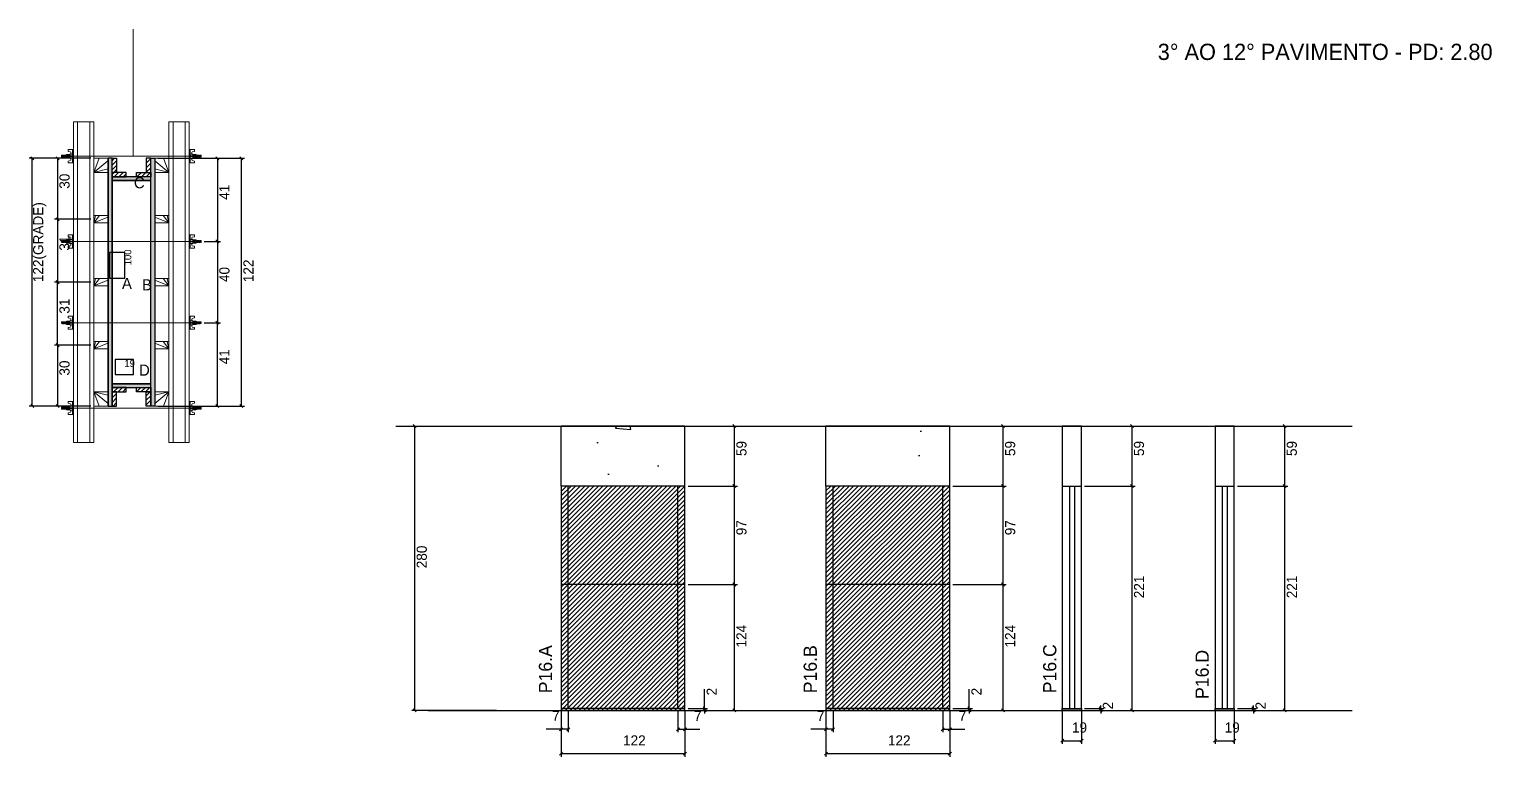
# Model space of a CAD drawing. Header units: metres. Extents: x 2644 to 4085, y 7478 to 8194.
import ezdxf

# ---------------------------------------------------------------- set-up
doc = ezdxf.new("R2010")
doc.units = ezdxf.units.M
for name, color, linetype in [('CHAPA', 7, 'Continuous'), ('COTA', 7, 'Continuous'), ('Hachura', 7, 'Continuous'), ('Madeira', 7, 'Continuous'), ('NIVEL 2° PAV.', 7, 'Continuous'), ('NOMENCLATURA', 7, 'Continuous'), ('Nível', 7, 'Continuous'), ('Painéis', 7, 'Continuous'), ('Perfil Metálico', 7, 'Continuous'), ('SARR_2.2x7', 7, 'Continuous'), ('SARRAFO', 7, 'Continuous'), ('Texto Seção', 7, 'Continuous'), ('TEXTO_GERAL', 7, 'Continuous')]:
    doc.layers.add(name, color=color, linetype=linetype)

msp = doc.modelspace()

# ---------------------------------------------------------------- hatches: boundary and pattern name
at = {"layer": 'COTA'}
h = msp.add_hatch(dxfattribs=at)
h.set_pattern_fill('AR-CONC')
h.paths.add_polyline_path([(3168, 7803.2), (3168, 7744.2), (3290, 7744.2), (3290, 7803.2), (3168, 7803.2)])
h = msp.add_hatch(dxfattribs=at)
h.set_pattern_fill('AR-CONC')
h.paths.add_polyline_path([(3428.9, 7803.2), (3428.9, 7744.2), (3550.9, 7744.2), (3550.9, 7803.2), (3428.9, 7803.2)])
h = msp.add_hatch(dxfattribs=at)
h.set_pattern_fill('AR-CONC')
h.paths.add_polyline_path([(3680.7, 7744.2), (3680.7, 7803.2), (3661.7, 7803.2), (3661.7, 7744.2), (3680.7, 7744.2)])
h = msp.add_hatch(dxfattribs=at)
h.set_pattern_fill('AR-CONC')
h.paths.add_polyline_path([(3831.1, 7744.2), (3831.1, 7803.2), (3812.1, 7803.2), (3812.1, 7744.2), (3831.1, 7744.2)])
at = {"layer": 'Hachura'}
h = msp.add_hatch(color=7, dxfattribs=at)
h.dxf.hatch_style = 1
h.paths.add_polyline_path([(2725.7, 8066.9), (2721.7, 8066.9), (2721.7, 7822.9), (2725.7, 7822.9), (2725.7, 8066.9)])
h = msp.add_hatch(color=7, dxfattribs=at)
h.dxf.hatch_style = 1
h.paths.add_polyline_path([(2725.7, 8066.9), (2721.7, 8066.9), (2721.7, 7822.9), (2725.7, 7822.9), (2725.7, 8066.9)])
h = msp.add_hatch(dxfattribs=at)
h.set_pattern_fill('ANSI31')
h.paths.add_polyline_path([(2725.7, 8052.9), (2730.1, 8052.9), (2730.1, 8066.9), (2725.7, 8066.9), (2725.7, 8052.9)])
h = msp.add_hatch(dxfattribs=at)
h.set_pattern_fill('ANSI31')
h.paths.add_polyline_path([(2763.7, 8052.9), (2759.3, 8052.9), (2759.3, 8066.9), (2763.7, 8066.9), (2763.7, 8052.9)])
h = msp.add_hatch(color=7, dxfattribs=at)
h.dxf.hatch_style = 1
h.paths.add_polyline_path([(2763.7, 8066.9), (2767.7, 8066.9), (2767.7, 7822.9), (2763.7, 7822.9), (2763.7, 8066.9)])
h = msp.add_hatch(color=7, dxfattribs=at)
h.dxf.hatch_style = 1
h.paths.add_polyline_path([(2763.7, 8066.9), (2767.7, 8066.9), (2767.7, 7822.9), (2763.7, 7822.9), (2763.7, 8066.9)])
h = msp.add_hatch(dxfattribs=at)
h.set_pattern_fill('ANSI31')
h.paths.add_polyline_path([(2725.7, 8048.5), (2725.7, 8052.9), (2739.7, 8052.9), (2739.7, 8048.5), (2725.7, 8048.5)])
h = msp.add_hatch(color=7, dxfattribs=at)
h.dxf.hatch_style = 1
h.paths.add_polyline_path([(2763.7, 8044.9), (2763.7, 8048.5), (2725.7, 8048.5), (2725.7, 8044.9), (2763.7, 8044.9)])
h = msp.add_hatch(color=7, dxfattribs=at)
h.dxf.hatch_style = 1
h.paths.add_polyline_path([(2763.7, 8044.9), (2763.7, 8048.5), (2725.7, 8048.5), (2725.7, 8044.9), (2763.7, 8044.9)])
h = msp.add_hatch(dxfattribs=at)
h.set_pattern_fill('ANSI31')
h.paths.add_polyline_path([(2763.7, 8048.5), (2763.7, 8052.9), (2749.7, 8052.9), (2749.7, 8048.5), (2763.7, 8048.5)])
h = msp.add_hatch(color=7, dxfattribs=at)
h.dxf.hatch_style = 1
h.paths.add_polyline_path([(2763.7, 7841.3), (2763.7, 7844.9), (2725.7, 7844.9), (2725.7, 7841.3), (2763.7, 7841.3)])
h = msp.add_hatch(color=7, dxfattribs=at)
h.dxf.hatch_style = 1
h.paths.add_polyline_path([(2763.7, 7841.3), (2763.7, 7844.9), (2725.7, 7844.9), (2725.7, 7841.3), (2763.7, 7841.3)])
h = msp.add_hatch(dxfattribs=at)
h.set_pattern_fill('ANSI31')
h.paths.add_polyline_path([(2725.7, 7836.9), (2725.7, 7841.3), (2739.7, 7841.3), (2739.7, 7836.9), (2725.7, 7836.9)])
h = msp.add_hatch(dxfattribs=at)
h.set_pattern_fill('ANSI31')
h.paths.add_polyline_path([(2725.7, 7836.9), (2730.1, 7836.9), (2730.1, 7822.9), (2725.7, 7822.9), (2725.7, 7836.9)])
h = msp.add_hatch(dxfattribs=at)
h.set_pattern_fill('ANSI31')
h.paths.add_polyline_path([(2763.7, 7836.9), (2763.7, 7841.3), (2749.7, 7841.3), (2749.7, 7836.9), (2763.7, 7836.9)])
h = msp.add_hatch(dxfattribs=at)
h.set_pattern_fill('ANSI31')
h.paths.add_polyline_path([(2763.7, 7836.9), (2759.3, 7836.9), (2759.3, 7822.9), (2763.7, 7822.9), (2763.7, 7836.9)])
h = msp.add_hatch(dxfattribs=at)
h.set_pattern_fill('ANSI31')
h.paths.add_polyline_path([(3290, 7744.2), (3168, 7744.2), (3168, 7523.2), (3290, 7523.2), (3290, 7744.2)])
h = msp.add_hatch(dxfattribs=at)
h.set_pattern_fill('ANSI31')
h.paths.add_polyline_path([(3550.9, 7744.2), (3428.9, 7744.2), (3428.9, 7523.2), (3550.9, 7523.2), (3550.9, 7744.2)])

# ---------------------------------------------------------------- linework, layer by layer
at = {"layer": 'CHAPA', "color": 1, "lineweight": 25}
for points in [[(2725.7, 8066.9), (2721.7, 8066.9), (2721.7, 7822.9), (2725.7, 7822.9)], [(2725.7, 8066.9), (2721.7, 8066.9), (2721.7, 7822.9), (2725.7, 7822.9)], [(2763.7, 8066.9), (2767.7, 8066.9), (2767.7, 7822.9), (2763.7, 7822.9)], [(2763.7, 8066.9), (2767.7, 8066.9), (2767.7, 7822.9), (2763.7, 7822.9)], [(2763.7, 8044.9), (2763.7, 8048.5), (2725.7, 8048.5), (2725.7, 8044.9)], [(2763.7, 8044.9), (2763.7, 8048.5), (2725.7, 8048.5), (2725.7, 8044.9)], [(2763.7, 7841.3), (2763.7, 7844.9), (2725.7, 7844.9), (2725.7, 7841.3)], [(2763.7, 7841.3), (2763.7, 7844.9), (2725.7, 7844.9), (2725.7, 7841.3)]]:
    msp.add_lwpolyline(points, close=True, dxfattribs=at)
at = {"layer": 'COTA', "color": 0, "lineweight": 25}
for p, q in [((2648.6, 8065.4), (2645.6, 8068.4)), ((2673.5, 8065.4), (2670.5, 8068.4)), ((2830.9, 8065.4), (2827.9, 8068.4)), ((2854.6, 8065.4), (2851.6, 8068.4)), ((2670.5, 8008.4), (2673.5, 8005.4)), ((2673.5, 8005.4), (2670.5, 8008.4)), ((2827.9, 7986.5), (2830.9, 7983.5)), ((2830.9, 7983.5), (2827.9, 7986.5)), ((2670.5, 7946.4), (2673.5, 7943.4)), ((2673.5, 7943.4), (2670.5, 7946.4)), ((2830.9, 7903.5), (2827.9, 7906.5)), ((2827.9, 7906.5), (2830.9, 7903.5)), ((2673.5, 7881.4), (2670.5, 7884.4)), ((2670.5, 7884.4), (2673.5, 7881.4)), ((2645.6, 7824.4), (2648.6, 7821.4)), ((2670.5, 7824.4), (2673.5, 7821.4)), ((2827.9, 7824.4), (2830.9, 7821.4)), ((2851.6, 7824.4), (2854.6, 7821.4)), ((3340.2, 7801.7), (3337.2, 7804.7)), ((3604.9, 7801.7), (3601.9, 7804.7)), ((3731.9, 7801.7), (3728.9, 7804.7)), ((3882.3, 7801.7), (3879.3, 7804.7)), ((3340.2, 7742.7), (3337.2, 7745.7)), ((3337.2, 7745.7), (3340.2, 7742.7)), ((3604.9, 7742.7), (3601.9, 7745.7)), ((3601.9, 7745.7), (3604.9, 7742.7)), ((3728.9, 7745.7), (3731.9, 7742.7)), ((3731.9, 7742.7), (3728.9, 7745.7)), ((3879.3, 7745.7), (3882.3, 7742.7)), ((3882.3, 7742.7), (3879.3, 7745.7)), ((3340.2, 7645.7), (3337.2, 7648.7)), ((3337.2, 7648.7), (3340.2, 7645.7)), ((3604.9, 7645.7), (3601.9, 7648.7)), ((3601.9, 7648.7), (3604.9, 7645.7)), ((3307.8, 7526.7), (3310.8, 7523.7)), ((3310.8, 7521.7), (3307.8, 7524.7)), ((3337.2, 7524.7), (3340.2, 7521.7)), ((3568.6, 7526.7), (3571.6, 7523.7)), ((3571.6, 7521.7), (3568.6, 7524.7)), ((3601.9, 7524.7), (3604.9, 7521.7)), ((3698.1, 7526.7), (3701.1, 7523.7)), ((3701.1, 7521.7), (3698.1, 7524.7)), ((3728.9, 7524.7), (3731.9, 7521.7)), ((3848.5, 7526.7), (3851.5, 7523.7)), ((3851.5, 7521.7), (3848.5, 7524.7)), ((3879.3, 7524.7), (3882.3, 7521.7)), ((3169.5, 7506.2), (3166.5, 7503.2)), ((3173.5, 7503.2), (3176.5, 7506.2)), ((3284.5, 7506.2), (3281.5, 7503.2)), ((3288.5, 7503.2), (3291.5, 7506.2)), ((3430.4, 7506.2), (3427.4, 7503.2)), ((3434.4, 7503.2), (3437.4, 7506.2)), ((3545.4, 7506.2), (3542.4, 7503.2)), ((3549.4, 7503.2), (3552.4, 7506.2)), ((3663.2, 7494.8), (3660.2, 7491.8)), ((3679.2, 7491.8), (3682.2, 7494.8)), ((3813.6, 7494.8), (3810.6, 7491.8)), ((3829.6, 7491.8), (3832.6, 7494.8)), ((3169.5, 7482.1), (3166.5, 7479.1)), ((3288.5, 7479.1), (3291.5, 7482.1)), ((3430.4, 7482.1), (3427.4, 7479.1)), ((3549.4, 7479.1), (3552.4, 7482.1))]:
    msp.add_line(p, q, dxfattribs=at)
at = {"layer": 'COTA', "color": 241, "lineweight": 25}
for p, q in [((2704.7, 8066.9), (2644.1, 8066.9)), ((2647.1, 7822.9), (2647.1, 8066.9)), ((2704.6, 8066.9), (2669, 8066.9)), ((2672, 8066.9), (2672, 8006.9)), ((2770.7, 8066.9), (2856.1, 8066.9)), ((2804.7, 8066.9), (2832.4, 8066.9)), ((2829.4, 8066.9), (2829.4, 7985)), ((2853.1, 7822.9), (2853.1, 8066.9)), ((2704.6, 8006.9), (2669, 8006.9)), ((2704.6, 8006.9), (2669, 8006.9)), ((2672, 8006.9), (2672, 7944.9)), ((2816.5, 7985), (2832.4, 7985)), ((2816.5, 7985), (2832.4, 7985)), ((2829.4, 7985), (2829.4, 7905)), ((2704.6, 7944.9), (2669, 7944.9)), ((2704.6, 7944.9), (2669, 7944.9)), ((2672, 7882.9), (2672, 7944.9)), ((2816.5, 7905), (2832.4, 7905)), ((2816.5, 7905), (2832.4, 7905)), ((2829.4, 7822.9), (2829.4, 7905)), ((2704.6, 7882.9), (2669, 7882.9)), ((2704.6, 7882.9), (2669, 7882.9)), ((2672, 7882.9), (2672, 7822.9)), ((2704.7, 7822.9), (2644.1, 7822.9)), ((2704.6, 7822.9), (2669, 7822.9)), ((2770.7, 7822.9), (2856.1, 7822.9)), ((2804.7, 7822.9), (2832.4, 7822.9)), ((3290, 7803.2), (3168, 7803.2)), ((3168, 7744.2), (3168, 7803.2)), ((3290, 7744.2), (3290, 7803.2)), ((3550.9, 7803.2), (3428.9, 7803.2)), ((3428.9, 7744.2), (3428.9, 7803.2)), ((3550.9, 7744.2), (3550.9, 7803.2))]:
    msp.add_line(p, q, dxfattribs=at)
at = {"layer": 'COTA', "color": 180, "lineweight": 25}
for p, q in [((2738.1, 7974), (2723.1, 7974)), ((2723.1, 7974), (2723.1, 7949)), ((2738.1, 7949), (2738.1, 7974)), ((2723.1, 7949), (2738.1, 7949)), ((2746.8, 7868.9), (2728.8, 7868.9)), ((2728.8, 7868.9), (2728.8, 7853.9)), ((2746.8, 7853.9), (2746.8, 7868.9)), ((2728.8, 7853.9), (2746.8, 7853.9))]:
    msp.add_line(p, q, dxfattribs=at)
at = {"layer": 'COTA', "color": 4, "lineweight": 25}
for p, q in [((3293, 7803.2), (3341.7, 7803.2)), ((3338.7, 7744.2), (3338.7, 7803.2)), ((3553.9, 7803.2), (3606.4, 7803.2)), ((3603.4, 7744.2), (3603.4, 7803.2)), ((3683.7, 7803.2), (3733.4, 7803.2)), ((3730.4, 7744.2), (3730.4, 7803.2)), ((3834.1, 7803.2), (3883.8, 7803.2)), ((3880.8, 7744.2), (3880.8, 7803.2)), ((3293, 7744.2), (3341.7, 7744.2)), ((3293, 7744.2), (3341.7, 7744.2)), ((3338.7, 7647.2), (3338.7, 7744.2)), ((3553.9, 7744.2), (3606.4, 7744.2)), ((3553.9, 7744.2), (3606.4, 7744.2)), ((3603.4, 7647.2), (3603.4, 7744.2)), ((3683.7, 7744.2), (3733.4, 7744.2)), ((3683.7, 7744.2), (3733.4, 7744.2)), ((3730.4, 7523.2), (3730.4, 7744.2)), ((3834.1, 7744.2), (3883.8, 7744.2)), ((3834.1, 7744.2), (3883.8, 7744.2)), ((3880.8, 7523.2), (3880.8, 7744.2)), ((3293, 7647.2), (3341.7, 7647.2)), ((3293, 7647.2), (3341.7, 7647.2)), ((3338.7, 7523.2), (3338.7, 7647.2)), ((3553.9, 7647.2), (3606.4, 7647.2)), ((3553.9, 7647.2), (3606.4, 7647.2)), ((3603.4, 7523.2), (3603.4, 7647.2)), ((3309.3, 7525.2), (3309.3, 7544)), ((3570.1, 7525.2), (3570.1, 7544)), ((3168, 7522.2), (3168, 7477.6)), ((3168, 7520.2), (3168, 7501.7)), ((3175, 7522.2), (3175, 7501.7)), ((3283, 7522.2), (3283, 7501.7)), ((3290, 7522.2), (3290, 7477.6)), ((3290, 7520.2), (3290, 7501.7)), ((3293, 7525.2), (3312.3, 7525.2)), ((3293, 7523.2), (3312.3, 7523.2)), ((3293, 7523.2), (3341.7, 7523.2)), ((3309.3, 7523.2), (3309.3, 7525.2)), ((3309.3, 7523.2), (3309.3, 7520.2)), ((3428.9, 7522.2), (3428.9, 7477.6)), ((3428.9, 7520.2), (3428.9, 7501.7)), ((3435.9, 7522.2), (3435.9, 7501.7)), ((3543.9, 7522.2), (3543.9, 7501.7)), ((3550.9, 7522.2), (3550.9, 7477.6)), ((3550.9, 7520.2), (3550.9, 7501.7)), ((3553.9, 7525.2), (3573.1, 7525.2)), ((3553.9, 7523.2), (3573.1, 7523.2)), ((3553.9, 7523.2), (3606.4, 7523.2)), ((3570.1, 7523.2), (3570.1, 7525.2)), ((3570.1, 7523.2), (3570.1, 7520.2)), ((3661.7, 7522.2), (3661.7, 7490.3)), ((3680.7, 7522.2), (3680.7, 7490.3)), ((3683.7, 7525.2), (3702.6, 7525.2)), ((3683.7, 7523.2), (3702.6, 7523.2)), ((3683.7, 7523.2), (3733.4, 7523.2)), ((3699.6, 7525.2), (3699.6, 7528.2)), ((3699.6, 7523.2), (3699.6, 7525.2)), ((3699.6, 7523.2), (3699.6, 7520.2)), ((3812.1, 7522.2), (3812.1, 7490.3)), ((3831.1, 7522.2), (3831.1, 7490.3)), ((3834.1, 7525.2), (3853, 7525.2)), ((3834.1, 7523.2), (3853, 7523.2)), ((3834.1, 7523.2), (3883.8, 7523.2)), ((3850, 7525.2), (3850, 7528.2)), ((3850, 7523.2), (3850, 7525.2)), ((3850, 7523.2), (3850, 7520.2)), ((3168, 7504.7), (3153.3, 7504.7)), ((3175, 7504.7), (3168, 7504.7)), ((3283, 7504.7), (3290, 7504.7)), ((3290, 7504.7), (3304.7, 7504.7)), ((3428.9, 7504.7), (3414.1, 7504.7)), ((3435.9, 7504.7), (3428.9, 7504.7)), ((3543.9, 7504.7), (3550.9, 7504.7)), ((3550.9, 7504.7), (3565.6, 7504.7)), ((3661.7, 7493.3), (3680.7, 7493.3)), ((3812.1, 7493.3), (3831.1, 7493.3)), ((3290, 7480.6), (3168, 7480.6)), ((3550.9, 7480.6), (3428.9, 7480.6))]:
    msp.add_line(p, q, dxfattribs=at)
at = {"layer": 'COTA', "color": 241, "lineweight": 25}
for points in [[(3680.7, 7744.2), (3680.7, 7803.2), (3661.7, 7803.2), (3661.7, 7744.2)], [(3831.1, 7744.2), (3831.1, 7803.2), (3812.1, 7803.2), (3812.1, 7744.2)]]:
    msp.add_lwpolyline(points, dxfattribs=at)
at = {"layer": 'Hachura', "color": 0, "lineweight": 9}
for p, q in [((2676.2, 8070), (2675.9, 8069.7)), ((2675.9, 8069.7), (2675.9, 8068.4)), ((2676.2, 8068), (2675.9, 8068.4)), ((2676.5, 8070), (2676.2, 8070)), ((2676.2, 8068), (2676.2, 8070)), ((2676.8, 8068), (2676.2, 8069.3)), ((2676.7, 8067.9), (2676.2, 8069.1)), ((2676.2, 8068.6), (2676.5, 8067.9)), ((2676.2, 8068.3), (2676.3, 8068)), ((2676.5, 8070), (2677.5, 8068)), ((2676.5, 8070), (2677.5, 8068)), ((2676.6, 8070), (2677.7, 8067.9)), ((2677.9, 8067.9), (2676.8, 8070.1)), ((2676.8, 8068), (2677.5, 8068)), ((2677.7, 8070), (2677, 8070)), ((2678, 8068), (2677, 8070)), ((2677.7, 8070), (2678.6, 8068)), ((2677.8, 8070), (2678.8, 8067.9)), ((2679.1, 8067.9), (2678, 8070.1)), ((2678.6, 8068), (2678, 8068)), ((2678.8, 8070), (2678.2, 8070)), ((2679.1, 8068), (2678.2, 8070)), ((2678.4, 8070), (2678.2, 8070)), ((2678.8, 8070), (2679.8, 8068)), ((2678.9, 8070), (2680, 8067.9)), ((2679.4, 8068), (2679.1, 8068)), ((2680.2, 8067.9), (2679.2, 8070.1)), ((2680, 8070), (2679.3, 8070)), ((2680.3, 8068), (2679.3, 8070)), ((2679.4, 8068), (2679.8, 8068)), ((2680, 8070), (2680.9, 8068)), ((2680.9, 8068.8), (2680.3, 8070.1)), ((2680.3, 8068), (2680.9, 8068)), ((2680.9, 8069.1), (2680.5, 8070)), ((2680.9, 8070), (2680.5, 8070)), ((2680.9, 8067.3), (2680.9, 8070.6)), ((2680.9, 8070.6), (2684.2, 8070.6)), ((2680.9, 8069.6), (2684.2, 8069.6)), ((2680.9, 8068), (2684.2, 8068)), ((2681, 8067.3), (2681, 8070.6)), ((2687.7, 8075.4), (2682.5, 8075.4)), ((2682.5, 8075.4), (2682.5, 8073.7)), ((2682.5, 8073.7), (2684.7, 8073.1)), ((2684.2, 8070.9), (2684.2, 8067)), ((2686.8, 8070.9), (2684.2, 8070.9)), ((2686.8, 8069.3), (2684.8, 8069.3)), ((2684.8, 8068.7), (2686.8, 8068.7)), ((2684.9, 8072.8), (2684.9, 8070.9)), ((2686.7, 8075.2), (2687.7, 8075.2)), ((2686.7, 8075), (2687.7, 8075)), ((2686.7, 8074.7), (2687.7, 8074.7)), ((2686.7, 8074.2), (2687.7, 8074.2)), ((2686.7, 8073.4), (2687.7, 8073.4)), ((2686.7, 8072), (2687.7, 8072)), ((2686.8, 8075.4), (2686.8, 8062.5)), ((2686.8, 8075.4), (2686.8, 8070.2)), ((2686.8, 8068.9), (2686.8, 8070.9)), ((2686.8, 8070.2), (2686.8, 8069.6)), ((2686.8, 8068.9), (2687.7, 8068.9)), ((2687.1, 8069.9), (2686.9, 8069.9)), ((2686.9, 8068), (2687.3, 8068)), ((2687.5, 8069.9), (2687.1, 8069.9)), ((2687.7, 8062.5), (2687.7, 8075.4)), ((2687.7, 8063.4), (2687.7, 8071.3)), ((2801.7, 8062.5), (2801.7, 8075.4)), ((2801.7, 8075.4), (2806.8, 8075.4)), ((2802.6, 8075.2), (2801.7, 8075.2)), ((2802.6, 8075), (2801.7, 8075)), ((2802.6, 8074.7), (2801.7, 8074.7)), ((2802.6, 8074.2), (2801.7, 8074.2)), ((2802.6, 8073.4), (2801.7, 8073.4)), ((2802.6, 8072), (2801.7, 8072)), ((2801.7, 8063.4), (2801.7, 8071.3)), ((2802.6, 8068.9), (2801.7, 8068.9)), ((2801.8, 8069.9), (2802.2, 8069.9)), ((2802.4, 8068), (2802, 8068)), ((2802.2, 8069.9), (2802.5, 8069.9)), ((2802.6, 8075.4), (2802.6, 8062.5)), ((2802.6, 8075.4), (2802.6, 8070.2)), ((2802.6, 8068.9), (2802.6, 8070.9)), ((2802.6, 8070.9), (2805.1, 8070.9)), ((2802.6, 8070.2), (2802.6, 8069.6)), ((2802.6, 8069.3), (2804.6, 8069.3)), ((2804.6, 8068.7), (2802.6, 8068.7)), ((2804.4, 8072.8), (2804.4, 8070.9)), ((2806.8, 8073.7), (2804.6, 8073.1)), ((2805.1, 8070.9), (2805.1, 8067)), ((2808.4, 8070.6), (2805.1, 8070.6)), ((2808.4, 8069.6), (2805.1, 8069.6)), ((2808.4, 8068), (2805.1, 8068)), ((2806.8, 8075.4), (2806.8, 8073.7)), ((2808.3, 8067.3), (2808.3, 8070.6)), ((2808.4, 8067.3), (2808.4, 8070.6)), ((2808.4, 8068.8), (2809, 8070.1)), ((2809.3, 8070), (2808.4, 8068)), ((2808.4, 8069.1), (2808.8, 8070)), ((2808.4, 8070), (2808.8, 8070)), ((2809, 8068), (2808.4, 8068)), ((2809, 8068), (2810, 8070)), ((2809.1, 8067.9), (2810.2, 8070.1)), ((2809.3, 8070), (2810, 8070)), ((2810.4, 8070), (2809.3, 8067.9)), ((2810.5, 8070), (2809.5, 8068)), ((2810, 8068), (2809.5, 8068)), ((2810, 8068), (2810.2, 8068)), ((2810.2, 8067.9), (2811.3, 8070.1)), ((2810.2, 8068), (2811.1, 8070)), ((2810.5, 8070), (2811.1, 8070)), ((2811.6, 8070), (2810.5, 8067.9)), ((2811.7, 8070), (2810.7, 8068)), ((2810.7, 8068), (2811.3, 8068)), ((2810.9, 8070), (2811.1, 8070)), ((2811.3, 8068), (2812.3, 8070)), ((2811.4, 8067.9), (2812.5, 8070.1)), ((2812.7, 8070), (2811.6, 8067.9)), ((2811.7, 8070), (2812.3, 8070)), ((2812.8, 8070), (2811.8, 8068)), ((2812.8, 8070), (2811.8, 8068)), ((2812.5, 8068), (2811.8, 8068)), ((2812.5, 8068), (2813.1, 8069.3)), ((2812.6, 8067.9), (2813.1, 8069.1)), ((2812.8, 8070), (2813.1, 8070)), ((2813.1, 8068.6), (2812.8, 8067.9)), ((2813.1, 8068.3), (2813, 8068)), ((2813.1, 8070), (2813.5, 8069.7)), ((2813.1, 8068), (2813.1, 8070)), ((2813.1, 8068), (2813.5, 8068.4)), ((2813.5, 8069.7), (2813.5, 8068.4)), ((2684.2, 8067.3), (2680.9, 8067.3)), ((2682.5, 8064.2), (2684.7, 8064.7)), ((2682.5, 8062.5), (2682.5, 8064.2)), ((2686.8, 8062.5), (2682.5, 8062.5)), ((2684.2, 8067), (2684.2, 8067.3)), ((2684.2, 8067), (2684.2, 8067.3)), ((2684.2, 8067), (2686.8, 8067)), ((2684.9, 8065.1), (2684.9, 8067)), ((2686.7, 8065.9), (2687.7, 8065.9)), ((2686.7, 8064.5), (2687.7, 8064.5)), ((2686.7, 8063.6), (2687.7, 8063.6)), ((2686.7, 8063.2), (2687.7, 8063.2)), ((2686.7, 8062.8), (2687.7, 8062.8)), ((2686.7, 8062.6), (2687.7, 8062.6)), ((2686.8, 8062.5), (2687.7, 8062.5)), ((2802.6, 8065.9), (2801.7, 8065.9)), ((2802.6, 8064.5), (2801.7, 8064.5)), ((2802.6, 8063.6), (2801.7, 8063.6)), ((2802.6, 8063.2), (2801.7, 8063.2)), ((2802.6, 8062.8), (2801.7, 8062.8)), ((2802.6, 8062.6), (2801.7, 8062.6)), ((2802.6, 8062.5), (2801.7, 8062.5)), ((2805.1, 8067), (2802.6, 8067)), ((2802.6, 8062.5), (2806.8, 8062.5)), ((2804.4, 8065.1), (2804.4, 8067)), ((2806.8, 8064.2), (2804.6, 8064.7)), ((2805.1, 8067.3), (2808.4, 8067.3)), ((2805.1, 8067), (2805.1, 8067.3)), ((2805.1, 8067), (2805.1, 8067.3)), ((2806.8, 8062.5), (2806.8, 8064.2)), ((2676.2, 7986), (2675.9, 7985.6)), ((2675.9, 7985.6), (2675.9, 7984.4)), ((2676.2, 7984), (2675.9, 7984.4)), ((2676.5, 7986), (2676.2, 7986)), ((2676.2, 7984), (2676.2, 7986)), ((2676.8, 7984), (2676.2, 7985.3)), ((2676.7, 7983.9), (2676.2, 7985.1)), ((2676.2, 7984.6), (2676.5, 7983.9)), ((2676.2, 7984.3), (2676.3, 7984)), ((2676.5, 7986), (2677.5, 7984)), ((2676.5, 7986), (2677.5, 7984)), ((2676.6, 7986), (2677.7, 7983.9)), ((2677.9, 7983.9), (2676.8, 7986.1)), ((2676.8, 7984), (2677.5, 7984)), ((2677.7, 7986), (2677, 7986)), ((2678, 7984), (2677, 7986)), ((2677.7, 7986), (2678.6, 7984)), ((2677.8, 7986), (2678.8, 7983.9)), ((2679.1, 7983.9), (2678, 7986.1)), ((2678.6, 7984), (2678, 7984)), ((2678.8, 7986), (2678.2, 7986)), ((2679.1, 7984), (2678.2, 7986)), ((2678.4, 7986), (2678.2, 7986)), ((2678.8, 7986), (2679.8, 7984)), ((2678.9, 7986), (2680, 7983.9)), ((2679.4, 7984), (2679.1, 7984)), ((2680.2, 7983.9), (2679.2, 7986.1)), ((2680, 7986), (2679.3, 7986)), ((2680.3, 7984), (2679.3, 7986)), ((2679.4, 7984), (2679.8, 7984)), ((2680, 7986), (2680.9, 7984)), ((2680.9, 7984.8), (2680.3, 7986.1)), ((2680.3, 7984), (2680.9, 7984)), ((2680.9, 7985.1), (2680.5, 7986)), ((2680.9, 7986), (2680.5, 7986)), ((2680.9, 7983.3), (2680.9, 7986.6)), ((2680.9, 7986.6), (2684.2, 7986.6)), ((2680.9, 7985.6), (2684.2, 7985.6)), ((2680.9, 7984), (2684.2, 7984)), ((2684.2, 7983.3), (2680.9, 7983.3)), ((2681, 7983.3), (2681, 7986.6)), ((2687.7, 7991.4), (2682.5, 7991.4)), ((2682.5, 7991.4), (2682.5, 7989.7)), ((2682.5, 7989.7), (2684.7, 7989.1)), ((2684.2, 7986.9), (2684.2, 7983)), ((2686.8, 7986.9), (2684.2, 7986.9)), ((2684.2, 7983), (2684.2, 7983.3)), ((2684.2, 7983), (2684.2, 7983.3)), ((2684.2, 7983), (2686.8, 7983)), ((2686.8, 7985.3), (2684.8, 7985.3)), ((2684.8, 7984.7), (2686.8, 7984.7)), ((2684.9, 7988.8), (2684.9, 7986.9)), ((2684.9, 7981.1), (2684.9, 7983)), ((2686.7, 7991.2), (2687.7, 7991.2)), ((2686.7, 7991), (2687.7, 7991)), ((2686.7, 7990.7), (2687.7, 7990.7)), ((2686.7, 7990.2), (2687.7, 7990.2)), ((2686.7, 7989.4), (2687.7, 7989.4)), ((2686.7, 7988), (2687.7, 7988)), ((2686.7, 7981.9), (2687.7, 7981.9)), ((2686.8, 7991.4), (2686.8, 7978.5)), ((2686.8, 7991.4), (2686.8, 7986.2)), ((2686.8, 7984.9), (2686.8, 7986.9)), ((2686.8, 7986.2), (2686.8, 7985.6)), ((2686.8, 7984.9), (2687.7, 7984.9)), ((2687.1, 7985.9), (2686.9, 7985.9)), ((2686.9, 7984), (2687.3, 7984)), ((2687.5, 7985.9), (2687.1, 7985.9)), ((2687.7, 7978.5), (2687.7, 7991.4)), ((2687.7, 7979.4), (2687.7, 7987.3)), ((2801.7, 7978.5), (2801.7, 7991.4)), ((2801.7, 7991.4), (2806.8, 7991.4)), ((2802.6, 7991.2), (2801.7, 7991.2)), ((2802.6, 7991), (2801.7, 7991)), ((2802.6, 7990.7), (2801.7, 7990.7)), ((2802.6, 7990.2), (2801.7, 7990.2)), ((2802.6, 7989.4), (2801.7, 7989.4)), ((2802.6, 7988), (2801.7, 7988)), ((2801.7, 7979.4), (2801.7, 7987.3)), ((2802.6, 7984.9), (2801.7, 7984.9)), ((2802.6, 7981.9), (2801.7, 7981.9)), ((2801.8, 7985.9), (2802.2, 7985.9)), ((2802.4, 7984), (2802, 7984)), ((2802.2, 7985.9), (2802.5, 7985.9)), ((2802.6, 7991.4), (2802.6, 7978.5)), ((2802.6, 7991.4), (2802.6, 7986.2)), ((2802.6, 7984.9), (2802.6, 7986.9)), ((2802.6, 7986.9), (2805.1, 7986.9)), ((2802.6, 7986.2), (2802.6, 7985.6)), ((2802.6, 7985.3), (2804.6, 7985.3)), ((2804.6, 7984.7), (2802.6, 7984.7)), ((2805.1, 7983), (2802.6, 7983)), ((2804.4, 7988.8), (2804.4, 7986.9)), ((2804.4, 7981.1), (2804.4, 7983)), ((2806.8, 7989.7), (2804.6, 7989.1)), ((2805.1, 7986.9), (2805.1, 7983)), ((2808.4, 7986.6), (2805.1, 7986.6)), ((2808.4, 7985.6), (2805.1, 7985.6)), ((2808.4, 7984), (2805.1, 7984)), ((2805.1, 7983.3), (2808.4, 7983.3)), ((2805.1, 7983), (2805.1, 7983.3)), ((2805.1, 7983), (2805.1, 7983.3)), ((2806.8, 7991.4), (2806.8, 7989.7)), ((2808.3, 7983.3), (2808.3, 7986.6)), ((2808.4, 7983.3), (2808.4, 7986.6)), ((2808.4, 7984.8), (2809, 7986.1)), ((2809.3, 7986), (2808.4, 7984)), ((2808.4, 7985.1), (2808.8, 7986)), ((2808.4, 7986), (2808.8, 7986)), ((2809, 7984), (2808.4, 7984)), ((2809, 7984), (2810, 7986)), ((2809.1, 7983.9), (2810.2, 7986.1)), ((2809.3, 7986), (2810, 7986)), ((2810.4, 7986), (2809.3, 7983.9)), ((2810.5, 7986), (2809.5, 7984)), ((2810, 7984), (2809.5, 7984)), ((2810, 7984), (2810.2, 7984)), ((2810.2, 7983.9), (2811.3, 7986.1)), ((2810.2, 7984), (2811.1, 7986)), ((2810.5, 7986), (2811.1, 7986)), ((2811.6, 7986), (2810.5, 7983.9)), ((2811.7, 7986), (2810.7, 7984)), ((2810.7, 7984), (2811.3, 7984)), ((2810.9, 7986), (2811.1, 7986)), ((2811.3, 7984), (2812.3, 7986)), ((2811.4, 7983.9), (2812.5, 7986.1)), ((2812.7, 7986), (2811.6, 7983.9)), ((2811.7, 7986), (2812.3, 7986)), ((2812.8, 7986), (2811.8, 7984)), ((2812.8, 7986), (2811.8, 7984)), ((2812.5, 7984), (2811.8, 7984)), ((2812.5, 7984), (2813.1, 7985.3)), ((2812.6, 7983.9), (2813.1, 7985.1)), ((2812.8, 7986), (2813.1, 7986)), ((2813.1, 7984.6), (2812.8, 7983.9)), ((2813.1, 7984.3), (2813, 7984)), ((2813.1, 7986), (2813.5, 7985.6)), ((2813.1, 7984), (2813.1, 7986)), ((2813.1, 7984), (2813.5, 7984.4)), ((2813.5, 7985.6), (2813.5, 7984.4)), ((2682.5, 7980.2), (2684.7, 7980.7)), ((2682.5, 7978.5), (2682.5, 7980.2)), ((2686.8, 7978.5), (2682.5, 7978.5)), ((2686.7, 7980.5), (2687.7, 7980.5)), ((2686.7, 7979.6), (2687.7, 7979.6)), ((2686.7, 7979.2), (2687.7, 7979.2)), ((2686.7, 7978.8), (2687.7, 7978.8)), ((2686.7, 7978.6), (2687.7, 7978.6)), ((2686.8, 7978.5), (2687.7, 7978.5)), ((2802.6, 7980.5), (2801.7, 7980.5)), ((2802.6, 7979.6), (2801.7, 7979.6)), ((2802.6, 7979.2), (2801.7, 7979.2)), ((2802.6, 7978.8), (2801.7, 7978.8)), ((2802.6, 7978.6), (2801.7, 7978.6)), ((2802.6, 7978.5), (2801.7, 7978.5)), ((2802.6, 7978.5), (2806.8, 7978.5)), ((2806.8, 7980.2), (2804.6, 7980.7)), ((2806.8, 7978.5), (2806.8, 7980.2)), ((2687.7, 7911.4), (2682.5, 7911.4)), ((2682.5, 7911.4), (2682.5, 7909.7)), ((2682.5, 7909.7), (2684.7, 7909.1)), ((2686.7, 7911.2), (2687.7, 7911.2)), ((2686.7, 7911), (2687.7, 7911)), ((2686.7, 7910.7), (2687.7, 7910.7)), ((2686.7, 7910.2), (2687.7, 7910.2)), ((2686.7, 7909.4), (2687.7, 7909.4)), ((2686.8, 7911.4), (2686.8, 7898.5)), ((2686.8, 7911.4), (2686.8, 7906.2)), ((2687.7, 7898.5), (2687.7, 7911.4)), ((2801.7, 7898.5), (2801.7, 7911.4)), ((2801.7, 7911.4), (2806.8, 7911.4)), ((2802.6, 7911.2), (2801.7, 7911.2)), ((2802.6, 7911), (2801.7, 7911)), ((2802.6, 7910.7), (2801.7, 7910.7)), ((2802.6, 7910.2), (2801.7, 7910.2)), ((2802.6, 7909.4), (2801.7, 7909.4)), ((2802.6, 7911.4), (2802.6, 7898.5)), ((2802.6, 7911.4), (2802.6, 7906.2)), ((2806.8, 7909.7), (2804.6, 7909.1)), ((2806.8, 7911.4), (2806.8, 7909.7)), ((2676.2, 7906), (2675.9, 7905.6)), ((2675.9, 7905.6), (2675.9, 7904.4)), ((2676.2, 7904), (2675.9, 7904.4)), ((2676.5, 7906), (2676.2, 7906)), ((2676.2, 7904), (2676.2, 7906)), ((2676.8, 7904), (2676.2, 7905.3)), ((2676.7, 7903.9), (2676.2, 7905.1)), ((2676.2, 7904.6), (2676.5, 7903.9)), ((2676.2, 7904.3), (2676.3, 7904)), ((2676.5, 7906), (2677.5, 7904)), ((2676.5, 7906), (2677.5, 7904)), ((2676.6, 7906), (2677.7, 7903.9)), ((2677.9, 7903.9), (2676.8, 7906.1)), ((2676.8, 7904), (2677.5, 7904)), ((2677.7, 7906), (2677, 7906)), ((2678, 7904), (2677, 7906)), ((2677.7, 7906), (2678.6, 7904)), ((2677.8, 7906), (2678.8, 7903.9)), ((2679.1, 7903.9), (2678, 7906.1)), ((2678.6, 7904), (2678, 7904)), ((2678.8, 7906), (2678.2, 7906)), ((2679.1, 7904), (2678.2, 7906)), ((2678.4, 7906), (2678.2, 7906)), ((2678.8, 7906), (2679.8, 7904)), ((2678.9, 7906), (2680, 7903.9)), ((2679.4, 7904), (2679.1, 7904)), ((2680.2, 7903.9), (2679.2, 7906.1)), ((2680, 7906), (2679.3, 7906)), ((2680.3, 7904), (2679.3, 7906)), ((2679.4, 7904), (2679.8, 7904)), ((2680, 7906), (2680.9, 7904)), ((2680.9, 7904.8), (2680.3, 7906.1)), ((2680.3, 7904), (2680.9, 7904)), ((2680.9, 7905.1), (2680.5, 7906)), ((2680.9, 7906), (2680.5, 7906)), ((2680.9, 7903.3), (2680.9, 7906.6)), ((2680.9, 7906.6), (2684.2, 7906.6)), ((2680.9, 7905.6), (2684.2, 7905.6)), ((2680.9, 7904), (2684.2, 7904)), ((2684.2, 7903.3), (2680.9, 7903.3)), ((2681, 7903.3), (2681, 7906.6)), ((2682.5, 7900.2), (2684.7, 7900.7)), ((2682.5, 7898.5), (2682.5, 7900.2)), ((2686.8, 7898.5), (2682.5, 7898.5)), ((2684.2, 7906.9), (2684.2, 7903)), ((2686.8, 7906.9), (2684.2, 7906.9)), ((2684.2, 7903), (2684.2, 7903.3)), ((2684.2, 7903), (2684.2, 7903.3)), ((2684.2, 7903), (2686.8, 7903)), ((2686.8, 7905.3), (2684.8, 7905.3)), ((2684.8, 7904.7), (2686.8, 7904.7)), ((2684.9, 7908.8), (2684.9, 7906.9)), ((2684.9, 7901.1), (2684.9, 7903)), ((2686.7, 7908), (2687.7, 7908)), ((2686.7, 7901.9), (2687.7, 7901.9)), ((2686.7, 7900.5), (2687.7, 7900.5)), ((2686.7, 7899.6), (2687.7, 7899.6)), ((2686.7, 7899.2), (2687.7, 7899.2)), ((2686.7, 7898.8), (2687.7, 7898.8)), ((2686.7, 7898.6), (2687.7, 7898.6)), ((2686.8, 7904.9), (2686.8, 7906.9)), ((2686.8, 7906.2), (2686.8, 7905.6)), ((2686.8, 7904.9), (2687.7, 7904.9)), ((2686.8, 7898.5), (2687.7, 7898.5)), ((2687.1, 7905.9), (2686.9, 7905.9)), ((2686.9, 7904), (2687.3, 7904)), ((2687.5, 7905.9), (2687.1, 7905.9)), ((2687.7, 7899.4), (2687.7, 7907.3)), ((2802.6, 7908), (2801.7, 7908)), ((2801.7, 7899.4), (2801.7, 7907.3)), ((2802.6, 7904.9), (2801.7, 7904.9)), ((2802.6, 7901.9), (2801.7, 7901.9)), ((2802.6, 7900.5), (2801.7, 7900.5)), ((2802.6, 7899.6), (2801.7, 7899.6)), ((2802.6, 7899.2), (2801.7, 7899.2)), ((2802.6, 7898.8), (2801.7, 7898.8)), ((2802.6, 7898.6), (2801.7, 7898.6)), ((2802.6, 7898.5), (2801.7, 7898.5)), ((2801.8, 7905.9), (2802.2, 7905.9)), ((2802.4, 7904), (2802, 7904)), ((2802.2, 7905.9), (2802.5, 7905.9)), ((2802.6, 7904.9), (2802.6, 7906.9)), ((2802.6, 7906.9), (2805.1, 7906.9)), ((2802.6, 7906.2), (2802.6, 7905.6)), ((2802.6, 7905.3), (2804.6, 7905.3)), ((2804.6, 7904.7), (2802.6, 7904.7)), ((2805.1, 7903), (2802.6, 7903)), ((2802.6, 7898.5), (2806.8, 7898.5)), ((2804.4, 7908.8), (2804.4, 7906.9)), ((2804.4, 7901.1), (2804.4, 7903)), ((2806.8, 7900.2), (2804.6, 7900.7)), ((2805.1, 7906.9), (2805.1, 7903)), ((2808.4, 7906.6), (2805.1, 7906.6)), ((2808.4, 7905.6), (2805.1, 7905.6)), ((2808.4, 7904), (2805.1, 7904)), ((2805.1, 7903.3), (2808.4, 7903.3)), ((2805.1, 7903), (2805.1, 7903.3)), ((2805.1, 7903), (2805.1, 7903.3)), ((2806.8, 7898.5), (2806.8, 7900.2)), ((2808.3, 7903.3), (2808.3, 7906.6)), ((2808.4, 7903.3), (2808.4, 7906.6)), ((2808.4, 7904.8), (2809, 7906.1)), ((2809.3, 7906), (2808.4, 7904)), ((2808.4, 7905.1), (2808.8, 7906)), ((2808.4, 7906), (2808.8, 7906)), ((2809, 7904), (2808.4, 7904)), ((2809, 7904), (2810, 7906)), ((2809.1, 7903.9), (2810.2, 7906.1)), ((2809.3, 7906), (2810, 7906)), ((2810.4, 7906), (2809.3, 7903.9)), ((2810.5, 7906), (2809.5, 7904)), ((2810, 7904), (2809.5, 7904)), ((2810, 7904), (2810.2, 7904)), ((2810.2, 7903.9), (2811.3, 7906.1)), ((2810.2, 7904), (2811.1, 7906)), ((2810.5, 7906), (2811.1, 7906)), ((2811.6, 7906), (2810.5, 7903.9)), ((2811.7, 7906), (2810.7, 7904)), ((2810.7, 7904), (2811.3, 7904)), ((2810.9, 7906), (2811.1, 7906)), ((2811.3, 7904), (2812.3, 7906)), ((2811.4, 7903.9), (2812.5, 7906.1)), ((2812.7, 7906), (2811.6, 7903.9)), ((2811.7, 7906), (2812.3, 7906)), ((2812.8, 7906), (2811.8, 7904)), ((2812.8, 7906), (2811.8, 7904)), ((2812.5, 7904), (2811.8, 7904)), ((2812.5, 7904), (2813.1, 7905.3)), ((2812.6, 7903.9), (2813.1, 7905.1)), ((2812.8, 7906), (2813.1, 7906)), ((2813.1, 7904.6), (2812.8, 7903.9)), ((2813.1, 7904.3), (2813, 7904)), ((2813.1, 7906), (2813.5, 7905.6)), ((2813.1, 7904), (2813.1, 7906)), ((2813.1, 7904), (2813.5, 7904.4)), ((2813.5, 7905.6), (2813.5, 7904.4)), ((2680.9, 7822.6), (2680.9, 7819.3)), ((2684.2, 7822.6), (2680.9, 7822.6)), ((2681, 7822.6), (2681, 7819.3)), ((2686.8, 7827.4), (2682.5, 7827.4)), ((2682.5, 7827.4), (2682.5, 7825.7)), ((2682.5, 7825.7), (2684.7, 7825.1)), ((2684.2, 7819), (2684.2, 7822.9)), ((2684.2, 7822.9), (2686.8, 7822.9)), ((2684.2, 7822.9), (2684.2, 7822.6)), ((2684.2, 7822.9), (2684.2, 7822.6)), ((2684.9, 7824.8), (2684.9, 7822.9)), ((2686.7, 7827.2), (2687.7, 7827.2)), ((2686.7, 7827), (2687.7, 7827)), ((2686.7, 7826.7), (2687.7, 7826.7)), ((2686.7, 7826.2), (2687.7, 7826.2)), ((2686.7, 7825.4), (2687.7, 7825.4)), ((2686.7, 7824), (2687.7, 7824)), ((2686.8, 7814.5), (2686.8, 7827.4)), ((2686.8, 7827.4), (2687.7, 7827.4)), ((2687.7, 7827.4), (2687.7, 7814.5)), ((2687.7, 7826.4), (2687.7, 7818.6)), ((2801.7, 7827.4), (2801.7, 7814.5)), ((2802.6, 7827.4), (2801.7, 7827.4)), ((2802.6, 7827.2), (2801.7, 7827.2)), ((2802.6, 7827), (2801.7, 7827)), ((2802.6, 7826.7), (2801.7, 7826.7)), ((2801.7, 7826.4), (2801.7, 7818.6)), ((2802.6, 7826.2), (2801.7, 7826.2)), ((2802.6, 7825.4), (2801.7, 7825.4)), ((2802.6, 7824), (2801.7, 7824)), ((2802.6, 7814.5), (2802.6, 7827.4)), ((2802.6, 7827.4), (2806.8, 7827.4)), ((2805.1, 7822.9), (2802.6, 7822.9)), ((2804.4, 7824.8), (2804.4, 7822.9)), ((2806.8, 7825.7), (2804.6, 7825.1)), ((2805.1, 7819), (2805.1, 7822.9)), ((2805.1, 7822.9), (2805.1, 7822.6)), ((2805.1, 7822.9), (2805.1, 7822.6)), ((2805.1, 7822.6), (2808.4, 7822.6)), ((2806.8, 7827.4), (2806.8, 7825.7)), ((2808.3, 7822.6), (2808.3, 7819.3)), ((2808.4, 7822.6), (2808.4, 7819.3)), ((2676.2, 7821.8), (2675.9, 7821.5)), ((2675.9, 7820.2), (2675.9, 7821.5)), ((2676.2, 7819.9), (2675.9, 7820.2)), ((2676.2, 7821.3), (2676.5, 7822)), ((2676.7, 7821.9), (2676.2, 7820.8)), ((2676.2, 7821.6), (2676.3, 7821.8)), ((2676.8, 7821.8), (2676.2, 7820.5)), ((2676.2, 7821.8), (2676.2, 7819.9)), ((2676.5, 7819.9), (2676.2, 7819.9)), ((2676.5, 7819.9), (2677.5, 7821.8)), ((2676.5, 7819.9), (2677.5, 7821.8)), ((2676.6, 7819.8), (2677.7, 7822)), ((2677.9, 7821.9), (2676.8, 7819.8)), ((2676.8, 7821.8), (2677.5, 7821.8)), ((2678, 7821.8), (2677, 7819.9)), ((2677.7, 7819.9), (2677, 7819.9)), ((2677.7, 7819.9), (2678.6, 7821.8)), ((2677.8, 7819.8), (2678.8, 7822)), ((2679.1, 7821.9), (2678, 7819.8)), ((2678.6, 7821.8), (2678, 7821.8)), ((2679.1, 7821.8), (2678.2, 7819.9)), ((2678.8, 7819.9), (2678.2, 7819.9)), ((2678.4, 7819.9), (2678.2, 7819.9)), ((2678.8, 7819.9), (2679.8, 7821.8)), ((2678.9, 7819.8), (2680, 7822)), ((2679.4, 7821.8), (2679.1, 7821.8)), ((2680.2, 7821.9), (2679.2, 7819.8)), ((2680.3, 7821.8), (2679.3, 7819.9)), ((2680, 7819.9), (2679.3, 7819.9)), ((2679.4, 7821.8), (2679.8, 7821.8)), ((2680, 7819.9), (2680.9, 7821.8)), ((2680.3, 7821.8), (2680.9, 7821.8)), ((2680.9, 7821.1), (2680.3, 7819.8)), ((2680.9, 7820.8), (2680.5, 7819.9)), ((2680.9, 7819.9), (2680.5, 7819.9)), ((2680.9, 7821.8), (2684.2, 7821.8)), ((2680.9, 7820.3), (2684.2, 7820.3)), ((2680.9, 7819.3), (2684.2, 7819.3)), ((2682.5, 7816.2), (2684.7, 7816.7)), ((2682.5, 7814.5), (2682.5, 7816.2)), ((2687.7, 7814.5), (2682.5, 7814.5)), ((2686.8, 7819), (2684.2, 7819)), ((2684.8, 7821.1), (2686.8, 7821.1)), ((2686.8, 7820.6), (2684.8, 7820.6)), ((2684.9, 7817.1), (2684.9, 7819)), ((2686.7, 7817.9), (2687.7, 7817.9)), ((2686.7, 7816.5), (2687.7, 7816.5)), ((2686.7, 7815.6), (2687.7, 7815.6)), ((2686.7, 7815.2), (2687.7, 7815.2)), ((2686.7, 7814.8), (2687.7, 7814.8)), ((2686.7, 7814.6), (2687.7, 7814.6)), ((2686.8, 7820.9), (2686.8, 7819)), ((2686.8, 7820.9), (2687.7, 7820.9)), ((2686.8, 7819.6), (2686.8, 7820.3)), ((2686.8, 7814.5), (2686.8, 7819.6)), ((2686.9, 7821.9), (2687.3, 7821.9)), ((2687.1, 7820), (2686.9, 7820)), ((2687.5, 7820), (2687.1, 7820)), ((2802.6, 7820.9), (2801.7, 7820.9)), ((2802.6, 7817.9), (2801.7, 7817.9)), ((2802.6, 7816.5), (2801.7, 7816.5)), ((2802.6, 7815.6), (2801.7, 7815.6)), ((2802.6, 7815.2), (2801.7, 7815.2)), ((2802.6, 7814.8), (2801.7, 7814.8)), ((2802.6, 7814.6), (2801.7, 7814.6)), ((2801.7, 7814.5), (2806.8, 7814.5)), ((2801.8, 7820), (2802.2, 7820)), ((2802.4, 7821.9), (2802, 7821.9)), ((2802.2, 7820), (2802.5, 7820)), ((2804.6, 7821.1), (2802.6, 7821.1)), ((2802.6, 7820.9), (2802.6, 7819)), ((2802.6, 7820.6), (2804.6, 7820.6)), ((2802.6, 7819.6), (2802.6, 7820.3)), ((2802.6, 7814.5), (2802.6, 7819.6)), ((2802.6, 7819), (2805.1, 7819)), ((2804.4, 7817.1), (2804.4, 7819)), ((2806.8, 7816.2), (2804.6, 7816.7)), ((2808.4, 7821.8), (2805.1, 7821.8)), ((2808.4, 7820.3), (2805.1, 7820.3)), ((2808.4, 7819.3), (2805.1, 7819.3)), ((2806.8, 7814.5), (2806.8, 7816.2)), ((2809, 7821.8), (2808.4, 7821.8)), ((2809.3, 7819.9), (2808.4, 7821.8)), ((2808.4, 7821.1), (2809, 7819.8)), ((2808.4, 7820.8), (2808.8, 7819.9)), ((2808.4, 7819.9), (2808.8, 7819.9)), ((2809, 7821.8), (2810, 7819.9)), ((2809.1, 7821.9), (2810.2, 7819.8)), ((2810.4, 7819.8), (2809.3, 7822)), ((2809.3, 7819.9), (2810, 7819.9)), ((2810, 7821.8), (2809.5, 7821.8)), ((2810.5, 7819.9), (2809.5, 7821.8)), ((2810, 7821.8), (2810.2, 7821.8)), ((2810.2, 7821.9), (2811.3, 7819.8)), ((2810.2, 7821.8), (2811.1, 7819.9)), ((2811.6, 7819.8), (2810.5, 7822)), ((2810.5, 7819.9), (2811.1, 7819.9)), ((2810.7, 7821.8), (2811.3, 7821.8)), ((2811.7, 7819.9), (2810.7, 7821.8)), ((2810.9, 7819.9), (2811.1, 7819.9)), ((2811.3, 7821.8), (2812.3, 7819.9)), ((2811.4, 7821.9), (2812.5, 7819.8)), ((2812.7, 7819.8), (2811.6, 7822)), ((2811.7, 7819.9), (2812.3, 7819.9)), ((2812.8, 7819.9), (2811.8, 7821.8)), ((2812.5, 7821.8), (2811.8, 7821.8)), ((2812.8, 7819.9), (2811.8, 7821.8)), ((2812.5, 7821.8), (2813.1, 7820.5)), ((2812.6, 7821.9), (2813.1, 7820.8)), ((2813.1, 7821.3), (2812.8, 7822)), ((2812.8, 7819.9), (2813.1, 7819.9)), ((2813.1, 7821.6), (2813, 7821.8)), ((2813.1, 7821.8), (2813.5, 7821.5)), ((2813.1, 7821.8), (2813.1, 7819.9)), ((2813.1, 7819.9), (2813.5, 7820.2)), ((2813.5, 7820.2), (2813.5, 7821.5))]:
    msp.add_line(p, q, dxfattribs=at)
at = {"layer": 'Hachura', "color": 251, "lineweight": 9}
for p, q in [((2812.5, 8068.9), (2680.7, 8068.9)), ((2812.5, 7984.9), (2680.7, 7984.9)), ((2812.5, 7904.9), (2680.7, 7904.9)), ((2812.5, 7820.9), (2680.7, 7820.9))]:
    msp.add_line(p, q, dxfattribs=at)
at = {"layer": 'Madeira', "color": 126, "lineweight": 18}
for p, q in [((2707.7, 8052.9), (2713.1, 8066.9)), ((2707.7, 8052.9), (2721.6, 8064.4)), ((2707.7, 8052.9), (2721.7, 8056.4)), ((2781.7, 8052.9), (2767.7, 8064.4)), ((2781.7, 8052.9), (2767.7, 8056.4)), ((2781.7, 8052.9), (2776.2, 8066.9)), ((2707.6, 8003.4), (2713.4, 8010.4)), ((2707.6, 8003.4), (2709.4, 8010.4)), ((2781.7, 8003.4), (2775.9, 8010.4)), ((2781.7, 8003.4), (2779.9, 8010.4)), ((2707.6, 8003.4), (2721.6, 8008.9)), ((2781.7, 8003.4), (2767.7, 8008.9)), ((2707.6, 7941.4), (2713.4, 7948.4)), ((2707.6, 7941.4), (2709.4, 7948.4)), ((2707.6, 7941.4), (2721.6, 7946.9)), ((2781.7, 7941.4), (2767.7, 7946.9)), ((2781.7, 7941.4), (2775.9, 7948.4)), ((2781.7, 7941.4), (2779.9, 7948.4)), ((2707.6, 7879.4), (2713.4, 7886.4)), ((2707.6, 7879.4), (2709.4, 7886.4)), ((2707.6, 7879.4), (2721.6, 7884.9)), ((2781.7, 7879.4), (2767.7, 7884.9)), ((2781.7, 7879.4), (2775.9, 7886.4)), ((2781.7, 7879.4), (2779.9, 7886.4)), ((2707.6, 7836.9), (2721.7, 7825.4)), ((2707.6, 7836.9), (2721.6, 7833.5)), ((2707.6, 7836.9), (2713.1, 7822.9)), ((2781.7, 7836.9), (2767.7, 7825.4)), ((2781.7, 7836.9), (2767.7, 7833.5)), ((2781.7, 7836.9), (2776.2, 7822.9))]:
    msp.add_line(p, q, dxfattribs=at)
for points in [[(2707.6, 7822.9), (2721.6, 7822.9), (2721.6, 8066.9), (2707.6, 8066.9)], [(2707.7, 8052.9), (2721.7, 8052.9), (2721.6, 8066.9), (2707.6, 8066.9)], [(2781.7, 7822.9), (2767.7, 7822.9), (2767.7, 8066.9), (2781.7, 8066.9)], [(2781.7, 8052.9), (2767.7, 8052.9), (2767.7, 8066.9), (2781.7, 8066.9)], [(2707.6, 8003.4), (2707.6, 8010.4), (2721.6, 8010.4), (2721.6, 8003.4)], [(2781.7, 8003.4), (2781.7, 8010.4), (2767.7, 8010.4), (2767.7, 8003.4)], [(2707.6, 7941.4), (2707.6, 7948.4), (2721.6, 7948.4), (2721.6, 7941.4)], [(2781.7, 7941.4), (2781.7, 7948.4), (2767.7, 7948.4), (2767.7, 7941.4)], [(2707.6, 7879.4), (2707.6, 7886.4), (2721.6, 7886.4), (2721.6, 7879.4)], [(2781.7, 7879.4), (2781.7, 7886.4), (2767.7, 7886.4), (2767.7, 7879.4)], [(2707.6, 7836.9), (2721.6, 7836.9), (2721.7, 7822.9), (2707.7, 7822.9)], [(2781.7, 7836.9), (2767.7, 7836.9), (2767.7, 7822.9), (2781.7, 7822.9)]]:
    msp.add_lwpolyline(points, close=True, dxfattribs=at)
at = {"layer": 'NIVEL 2° PAV.', "color": 4, "lineweight": 25}
for p, q in [((3020.7, 7803.2), (3026.8, 7803.2)), ((3023.8, 7523.2), (3023.8, 7803.2)), ((3104.4, 7523.2), (3020.8, 7523.2))]:
    msp.add_line(p, q, dxfattribs=at)
at = {"layer": 'NIVEL 2° PAV.', "color": 0, "lineweight": 25}
for p, q in [((3025.3, 7801.7), (3022.3, 7804.7)), ((3022.3, 7524.7), (3025.3, 7521.7))]:
    msp.add_line(p, q, dxfattribs=at)
at = {"layer": 'Nível', "color": 4, "lineweight": 25}
for p, q in [((3005.2, 7803.2), (3947.2, 7803.2)), ((3037, 7523.2), (3947.2, 7523.2))]:
    msp.add_line(p, q, dxfattribs=at)
at = {"layer": 'Painéis', "color": 200, "lineweight": 25}
for p, q in [((3168, 7744.2), (3168, 7523.2)), ((3290, 7744.2), (3168, 7744.2)), ((3290, 7523.2), (3290, 7744.2)), ((3428.9, 7744.2), (3428.9, 7523.2)), ((3550.9, 7744.2), (3428.9, 7744.2)), ((3550.9, 7523.2), (3550.9, 7744.2)), ((3661.7, 7744.2), (3661.7, 7525.2)), ((3661.7, 7744.2), (3680.7, 7744.2)), ((3680.7, 7525.2), (3680.7, 7744.2)), ((3812.1, 7744.2), (3812.1, 7525.2)), ((3812.1, 7744.2), (3831.1, 7744.2)), ((3831.1, 7525.2), (3831.1, 7744.2)), ((3290, 7647.2), (3168, 7647.2)), ((3550.9, 7647.2), (3428.9, 7647.2)), ((3168, 7525.2), (3290, 7525.2)), ((3428.9, 7525.2), (3550.9, 7525.2)), ((3661.7, 7525.2), (3680.7, 7525.2)), ((3812.1, 7525.2), (3831.1, 7525.2))]:
    msp.add_line(p, q, dxfattribs=at)
for points in [[(2725.7, 7844.9), (2763.7, 7844.9), (2763.7, 8044.9), (2725.7, 8044.9)], [(3290, 7525.2), (3168, 7525.2), (3168, 7523.2), (3290, 7523.2)], [(3550.9, 7525.2), (3428.9, 7525.2), (3428.9, 7523.2), (3550.9, 7523.2)], [(3661.7, 7525.2), (3680.7, 7525.2), (3680.7, 7523.2), (3661.7, 7523.2)], [(3812.1, 7525.2), (3831.1, 7525.2), (3831.1, 7523.2), (3812.1, 7523.2)]]:
    msp.add_lwpolyline(points, close=True, dxfattribs=at)
at = {"layer": 'Perfil Metálico', "color": 224, "lineweight": 18}
for points in [[(2687.7, 8102.9), (2707.7, 8102.9), (2707.7, 7786.9), (2687.7, 7786.9)], [(2703.7, 7786.9), (2691.7, 7786.9), (2691.7, 8102.9), (2703.7, 8102.9)], [(2801.7, 8102.9), (2781.7, 8102.9), (2781.7, 7786.9), (2801.7, 7786.9)], [(2785.7, 7786.9), (2797.7, 7786.9), (2797.7, 8102.9), (2785.7, 8102.9)]]:
    msp.add_lwpolyline(points, close=True, dxfattribs=at)
at = {"layer": 'SARR_2.2x7', "color": 40, "lineweight": 25}
for p, q in [((3175, 7647.2), (3175, 7744.2)), ((3283, 7647.2), (3283, 7744.2)), ((3435.9, 7647.2), (3435.9, 7744.2)), ((3543.9, 7647.2), (3543.9, 7744.2)), ((3668.7, 7744.2), (3668.7, 7525.2)), ((3673.7, 7744.2), (3673.7, 7525.2)), ((3819.1, 7744.2), (3819.1, 7525.2)), ((3824.1, 7744.2), (3824.1, 7525.2)), ((3175, 7525.2), (3175, 7647.2)), ((3283, 7525.2), (3283, 7647.2)), ((3435.9, 7525.2), (3435.9, 7647.2)), ((3543.9, 7525.2), (3543.9, 7647.2))]:
    msp.add_line(p, q, dxfattribs=at)
at = {"layer": 'SARRAFO', "color": 251, "lineweight": 25}
for points in [[(2730.1, 8066.9), (2730.1, 8052.9), (2725.7, 8052.9), (2725.7, 8066.9)], [(2759.3, 8066.9), (2759.3, 8052.9), (2763.7, 8052.9), (2763.7, 8066.9)], [(2739.7, 8052.9), (2725.7, 8052.9), (2725.7, 8048.5), (2739.7, 8048.5)], [(2749.7, 8052.9), (2763.7, 8052.9), (2763.7, 8048.5), (2749.7, 8048.5)], [(2739.7, 7841.3), (2725.7, 7841.3), (2725.7, 7836.9), (2739.7, 7836.9)], [(2730.1, 7822.9), (2730.1, 7836.9), (2725.7, 7836.9), (2725.7, 7822.9)], [(2749.7, 7841.3), (2763.7, 7841.3), (2763.7, 7836.9), (2749.7, 7836.9)], [(2759.3, 7822.9), (2759.3, 7836.9), (2763.7, 7836.9), (2763.7, 7822.9)]]:
    msp.add_lwpolyline(points, close=True, dxfattribs=at)
at = {"layer": 'Texto Seção', "color": 252, "lineweight": 15}
msp.add_line((2746.6, 8068.9), (2746.6, 8193.9), dxfattribs=at)

# ---------------------------------------------------------------- texts
at = {"layer": 'COTA', "color": 241, "lineweight": 25}
for s, p in [('30', (2683.8, 8036.9)), ('41', (2841.3, 8026)), ('122(GRADE)', (2657.9, 7944.9)), ('31', (2683.8, 7975.9)), ('122', (2865, 7944.9)), ('40', (2841.3, 7945)), ('31', (2683.8, 7913.9)), ('30', (2683.8, 7852.9)), ('41', (2841.3, 7864))]:
    msp.add_text(s, height=10, rotation=90, dxfattribs=at).set_placement(p)
at = {"layer": 'COTA', "color": 1, "lineweight": 25}
msp.add_text('100', height=7, rotation=90, dxfattribs=at).set_placement((2744.6, 7961.5))
msp.add_text('19', height=7, dxfattribs=at).set_placement((2737.8, 7861.4))
at = {"layer": 'COTA', "color": 240, "lineweight": 25}
for s, p in [('59', (3350.6, 7773.7)), ('59', (3615.3, 7773.7)), ('59', (3742.2, 7773.7)), ('59', (3892.7, 7773.7)), ('97', (3350.6, 7695.7)), ('97', (3615.3, 7695.7)), ('221', (3742.3, 7633.7)), ('221', (3892.8, 7633.7)), ('124', (3350.6, 7585.2)), ('124', (3615.3, 7585.2)), ('2', (3321.3, 7538)), ('2', (3582.1, 7538)), ('2', (3711.6, 7524.2)), ('2', (3862, 7524.2))]:
    msp.add_text(s, height=10, rotation=90, dxfattribs=at).set_placement(p)
for s, p in [('7', (3159.1, 7512.8)), ('7', (3298.9, 7512.8)), ('7', (3420, 7512.8)), ('7', (3559.7, 7512.8)), ('19', (3671.2, 7501.4)), ('19', (3821.6, 7501.4)), ('122', (3229, 7488.7)), ('122', (3489.9, 7488.7))]:
    msp.add_text(s, height=10, dxfattribs=at).set_placement(p)
at = {"layer": 'NIVEL 2° PAV.', "color": 240, "lineweight": 25}
msp.add_text('280', height=10, rotation=90, dxfattribs=at).set_placement((3035.7, 7663.2))
at = {"layer": 'NOMENCLATURA', "color": 2, "lineweight": 25}
msp.add_text('3° AO 12° PAVIMENTO - PD: 2.80', height=16, dxfattribs=at).set_placement((3755.7, 8163.7))
at = {"layer": 'Texto Seção', "color": 7, "lineweight": 15}
for s, p in [('P16.A', (3159.1, 7540.1)), ('P16.B', (3419.9, 7540.1)), ('P16.C', (3655.8, 7540.1)), ('P16.D', (3805.9, 7534.5))]:
    msp.add_text(s, height=13, rotation=90, dxfattribs=at).set_placement(p)
at = {"layer": 'TEXTO_GERAL', "color": 7, "lineweight": 25}
for s, p in [('C', (2747.2, 8037.3)), ('A', (2735.4, 7938.1)), ('B', (2755.1, 7936.8)), ('D', (2752.2, 7852.8))]:
    msp.add_text(s, height=11, dxfattribs=at).set_placement(p)

doc.saveas('drawing.dxf')
